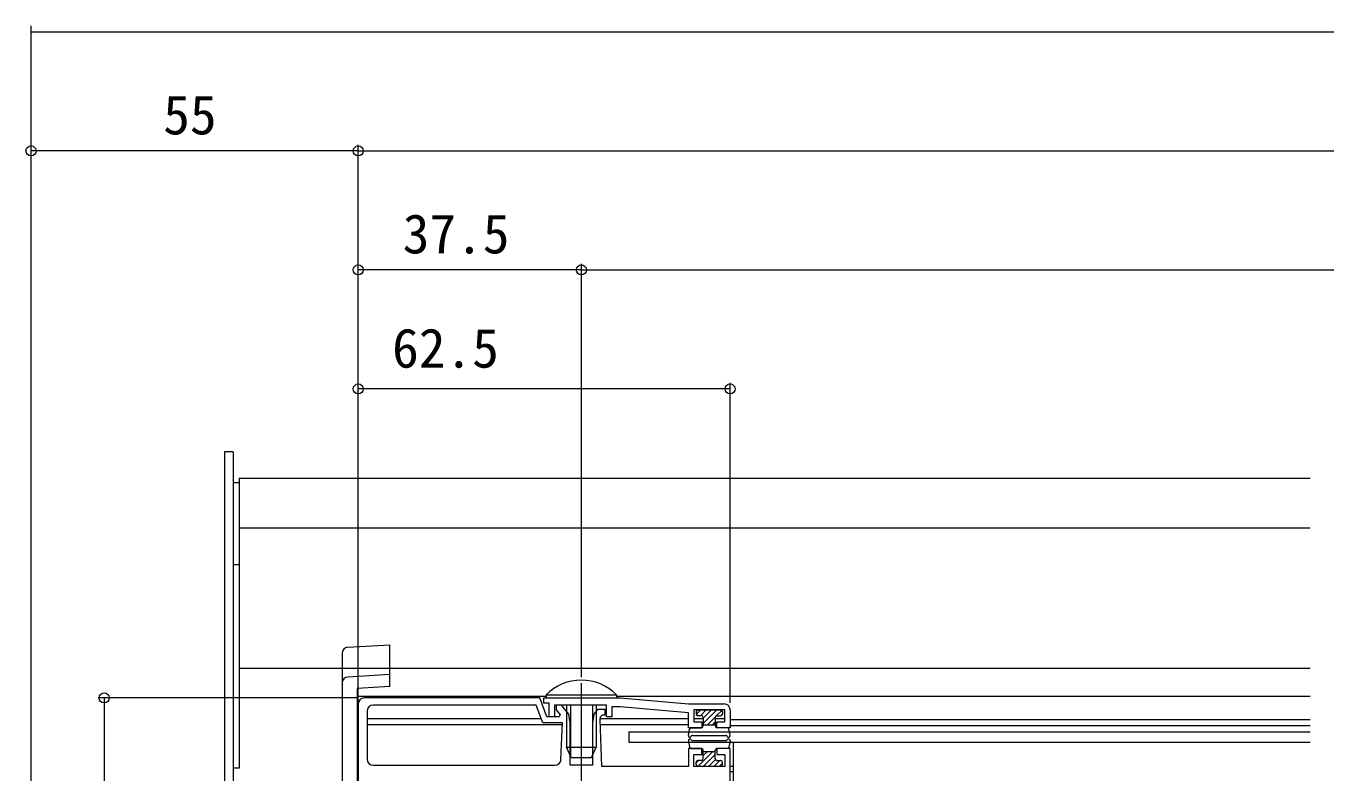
# Model space of a CAD drawing. Units: millimetres, scale not verified. Extents: x -990 to 990, y -1600 to 1603.
# Drawn here: x -612.5 to -394.2, y -252.2 to -126.8 of the extents above; entities that cross this region are included whole.
import ezdxf
from ezdxf.enums import TextEntityAlignment as Align

# ---------------------------------------------------------------- set-up
doc = ezdxf.new("R2010")
doc.units = ezdxf.units.MM
doc.header["$LTSCALE"] = 8
doc.linetypes.add('CHAIN2', pattern=[12, 9, -1, 1, -1])
for name, color, linetype, lineweight in [('0-3_YKK_11', 2, 'Continuous', 9), ('0-4_YKK_12', 4, 'Continuous', 9), ('0-5_YKK_13', 6, 'Continuous', 9), ('0-7_YSS_K', 7, 'Continuous', 9)]:
    doc.layers.add(name, color=color, linetype=linetype, lineweight=lineweight)
doc.styles.add('ＭＳ ゴシック', font='')
doc.styles.get('ＭＳ ゴシック').set_extended_font_data('MS Gothic')

msp = doc.modelspace()

# ---------------------------------------------------------------- linework, layer by layer
at = {"layer": '0-3_YKK_11'}
for p, q in [((-576.692, -202.78), (-576.692, -211.123)), ((-576.692, -202.78), (-396.692, -202.78)), ((-576.692, -211.123), (-396.692, -211.123)), ((-551.392, -234.712), (-396.692, -234.712)), ((-556.692, -239.412), (-525.092, -239.412)), ((-513.292, -239.412), (-396.692, -239.412)), ((-525.947, -243.212), (-555.192, -243.212)), ((-522.399, -244.212), (-555.192, -244.212)), ((-501.192, -243.212), (-515.989, -243.212)), ((-501.192, -244.212), (-515.985, -244.212)), ((-498.692, -243.212), (-500.292, -243.212)), ((-498.692, -244.212), (-498.942, -244.212)), ((-495.092, -243.212), (-496.692, -243.212)), ((-496.442, -244.212), (-496.692, -244.212)), ((-396.692, -244.412), (-494.268, -244.412)), ((-396.692, -243.412), (-494.192, -243.412)), ((-493.692, -251.212), (-494.192, -251.212)), ((-493.692, -252.112), (-494.192, -252.112))]:
    msp.add_line(p, q, dxfattribs=at)
at = {"layer": '0-3_YKK_11', "linetype": 'CHAIN2'}
msp.add_line((-519.192, -395.068), (-519.192, -237.212), dxfattribs=at)
at = {"layer": '0-4_YKK_12'}
for p, q in [((-577.692, -198.359), (-579.192, -198.359)), ((-579.192, -198.359), (-579.192, -298.252)), ((-577.692, -198.359), (-577.692, -298.252)), ((-576.692, -203.533), (-577.692, -203.533)), ((-576.692, -203.533), (-576.692, -251.529)), ((-576.692, -211.123), (-576.692, -234.712)), ((-576.692, -211.123), (-396.692, -211.123)), ((-576.692, -217.32), (-577.692, -217.32)), ((-558.453, -231.203), (-551.392, -230.771)), ((-551.392, -235.771), (-551.392, -230.771)), ((-559.392, -232.201), (-559.392, -237.201)), ((-576.692, -234.712), (-396.692, -234.712)), ((-551.392, -235.771), (-558.453, -236.203)), ((-551.392, -236.769), (-551.392, -235.771)), ((-559.392, -237.201), (-559.392, -295.212)), ((-551.392, -237.771), (-551.392, -236.769)), ((-556.692, -295.212), (-556.692, -238.095)), ((-525.092, -239.203), (-525.092, -239.712)), ((-525.092, -239.712), (-513.292, -239.712)), ((-521.038, -240.912), (-521.038, -249.402)), ((-517.346, -240.912), (-517.346, -249.402)), ((-516.692, -240.912), (-516.692, -248.012)), ((-499.892, -242.012), (-499.892, -242.412)), ((-499.878, -242.503), (-499.086, -241.712)), ((-499.592, -241.712), (-495.792, -241.712)), ((-499.188, -242.712), (-498.188, -241.712)), ((-498.692, -243.114), (-497.29, -241.712)), ((-498.692, -244.012), (-496.392, -241.712)), ((-496.525, -242.743), (-495.581, -241.799)), ((-495.492, -242.012), (-495.492, -242.412)), ((-498.992, -242.712), (-499.592, -242.712)), ((-498.692, -243.012), (-498.692, -244.412)), ((-498.692, -244.212), (-496.692, -244.212)), ((-497.994, -244.212), (-496.661, -242.879)), ((-497.096, -244.212), (-496.692, -243.808)), ((-496.692, -243.012), (-496.692, -244.412)), ((-496.392, -242.712), (-495.792, -242.712)), ((-511.192, -245.412), (-511.192, -247.212)), ((-511.192, -245.412), (-396.692, -245.412)), ((-501.186, -246.01), (-501.001, -244.96)), ((-500.725, -246.187), (-500.711, -246.162)), ((-500.706, -244.712), (-498.992, -244.712)), ((-500.451, -246.012), (-494.933, -246.012)), ((-494.678, -244.712), (-496.392, -244.712)), ((-494.658, -246.187), (-494.673, -246.162)), ((-494.197, -246.01), (-494.383, -244.96)), ((-520.892, -249.712), (-521.692, -248.012)), ((-517.492, -249.712), (-516.692, -248.012)), ((-396.692, -247.212), (-511.192, -247.212)), ((-501.186, -246.914), (-501.001, -247.964)), ((-500.725, -246.737), (-500.711, -246.762)), ((-500.706, -248.212), (-498.992, -248.212)), ((-494.933, -246.912), (-500.451, -246.912)), ((-499.605, -251.211), (-497.106, -248.712)), ((-498.692, -249.912), (-498.692, -248.512)), ((-498.692, -248.712), (-496.692, -248.712)), ((-498.692, -249.4), (-498.004, -248.712)), ((-496.692, -249.912), (-496.692, -248.512)), ((-494.678, -248.212), (-496.392, -248.212)), ((-494.658, -246.737), (-494.673, -246.762)), ((-494.197, -246.914), (-494.383, -247.964)), ((-493.692, -247.212), (-493.692, -254.212)), ((-520.892, -249.712), (-517.492, -249.712)), ((-499.892, -250.6), (-499.504, -250.212)), ((-499.892, -250.912), (-499.892, -250.512)), ((-498.992, -250.212), (-499.592, -250.212)), ((-498.708, -251.212), (-496.692, -249.196)), ((-497.81, -251.212), (-496.655, -250.057)), ((-496.912, -251.212), (-495.912, -250.212)), ((-496.392, -250.212), (-495.792, -250.212)), ((-496.014, -251.212), (-495.492, -250.69)), ((-495.492, -250.912), (-495.492, -250.512)), ((-576.692, -251.529), (-577.692, -251.529)), ((-495.792, -251.212), (-499.592, -251.212))]:
    msp.add_line(p, q, dxfattribs=at)
for points in [[(-551.392, -237.771), (-556.892, -238.107), (-556.892, -295.212)], [(-525.092, -239.203), (-513.292, -239.203), (-513.292, -239.712)], [(-521.692, -240.912), (-521.692, -248.012), (-516.692, -248.012)]]:
    msp.add_lwpolyline(points, dxfattribs=at)
for centre, radius, start, end in [((-558.392, -232.201), 1, 93.5, 180), ((-558.392, -237.201), 1, 93.5, 180), ((-519.192, -244.944), 8.232, 44.2189, 135.7811), ((-499.592, -242.012), 0.3, 90, 180), ((-495.792, -242.012), 0.3, 0, 90), ((-499.592, -242.412), 0.3, 180, 270), ((-498.992, -243.012), 0.3, 0, 90), ((-498.992, -244.412), 0.3, 270, 0), ((-496.392, -243.012), 0.3, 90, 180), ((-496.392, -244.412), 0.3, 180, 270), ((-495.792, -242.412), 0.3, 270, 0), ((-500.942, -246.062), 0.25, 167.958, 330), ((-500.942, -246.862), 0.25, 30, 192.042), ((-500.706, -245.012), 0.3, 90, 170), ((-500.451, -246.312), 0.3, 90, 150), ((-494.933, -246.312), 0.3, 30, 90), ((-494.678, -245.012), 0.3, 10, 90), ((-494.442, -246.062), 0.25, 210, 12.042), ((-494.442, -246.862), 0.25, 347.958, 150), ((-500.706, -247.912), 0.3, 190, 270), ((-500.451, -246.612), 0.3, 210, 270), ((-498.992, -248.512), 0.3, 0, 90), ((-496.392, -248.512), 0.3, 90, 180), ((-494.933, -246.612), 0.3, 270, 330), ((-494.678, -247.912), 0.3, 270, 350), ((-499.592, -250.512), 0.3, 90, 180), ((-499.592, -250.912), 0.3, 180, 270), ((-498.992, -249.912), 0.3, 270, 0), ((-496.392, -249.912), 0.3, 180, 270), ((-495.792, -250.512), 0.3, 0, 90), ((-495.792, -250.912), 0.3, 270, 0)]:
    msp.add_arc(centre, radius, start, end, dxfattribs=at)
at = {"layer": '0-5_YKK_13'}
for p, q in [((-611.692, -297.252), (-611.692, -126.78)), ((-611.692, -127.78), (323.308, -127.78)), ((-611.692, -297.252), (-611.692, -146.78)), ((-556.692, -147.78), (-611.692, -147.78)), ((-556.692, -241.095), (-556.692, -146.78)), ((-556.692, -241.095), (-556.692, -146.78)), ((-556.692, -147.78), (268.308, -147.78)), ((-556.692, -241.095), (-556.692, -166.78)), ((-519.192, -167.78), (-556.692, -167.78)), ((-519.192, -236.212), (-519.192, -166.78)), ((-519.192, -236.212), (-519.192, -166.78)), ((-519.192, -167.78), (230.808, -167.78)), ((-556.692, -240.095), (-556.692, -186.78)), ((-494.192, -187.78), (-556.692, -187.78)), ((-494.192, -240.512), (-494.192, -186.78)), ((-556.692, -239.712), (-600.392, -239.712)), ((-599.392, -239.712), (-599.392, -295.212))]:
    msp.add_line(p, q, dxfattribs=at)
for centre in [(-611.692, -147.78), (-556.692, -147.78), (-556.692, -147.78), (-556.692, -167.78), (-519.192, -167.78), (-519.192, -167.78), (-556.692, -187.78), (-494.192, -187.78), (-599.392, -239.712)]:
    msp.add_circle(centre, 0.85, dxfattribs=at)
at = {"layer": '0-7_YSS_K'}
for p, q in [((-556.692, -240.712), (-556.692, -294.212)), ((-555.192, -241.912), (-555.192, -250.012)), ((-554.192, -251.012), (-523.612, -251.012)), ((-554.192, -251.012), (-523.612, -251.012))]:
    msp.add_line(p, q, dxfattribs=at)
for points in [[(-494.192, -264.553), (-494.192, -248.212), (-496.442, -248.212), (-496.442, -249.212), (-495.092, -249.212), (-495.092, -251.212), (-500.292, -251.212), (-500.292, -249.212), (-498.942, -249.212), (-498.942, -248.212), (-501.192, -248.212), (-501.192, -251.212), (-515.729, -251.212), (-516.015, -243.405), (-515.95, -242.915), (-515.654, -242.562), (-515.192, -242.562), (-515.192, -241.662), (-516.465, -241.662), (-517.094, -242.412), (-517.292, -243.912), (-517.292, -251.012), (-521.092, -251.012), (-521.092, -243.912), (-521.289, -242.412), (-522.548, -240.912), (-523.442, -240.912), (-523.442, -241.713), (-522.747, -242.542), (-522.92, -242.912), (-524.992, -242.912), (-526.156, -239.712), (-555.692, -239.712)], [(-525.492, -239.712), (-512.692, -239.712), (-501.192, -240.712), (-495.192, -240.712)], [(-494.192, -241.712), (-494.192, -244.712), (-496.442, -244.712), (-496.442, -243.712), (-495.092, -243.712), (-495.092, -241.712), (-500.292, -241.712), (-500.292, -243.712), (-498.942, -243.712), (-498.942, -244.712), (-501.192, -244.712), (-501.192, -242.212), (-512.692, -241.212), (-514.042, -241.212), (-514.042, -242.912), (-514.942, -242.912), (-514.942, -240.912), (-523.692, -240.912), (-523.692, -242.912), (-524.592, -242.912), (-524.592, -240.612), (-525.492, -240.612), (-525.492, -239.712)], [(-522.613, -250.048), (-522.388, -243.912), (-525.692, -243.912), (-526.784, -240.912), (-554.192, -240.912)]]:
    msp.add_lwpolyline(points, dxfattribs=at)
for centre, start, end in [((-555.692, -240.712), 90.00001, 179.99999), ((-554.192, -241.912), 90.00001, 179.99999), ((-495.192, -241.712), 0.00001, 89.99999), ((-554.192, -250.012), 180.00001, 269.99999), ((-523.612, -250.012), 269.99999, 357.89996)]:
    msp.add_arc(centre, 1, start, end, dxfattribs=at)

# ---------------------------------------------------------------- texts
at = {"layer": '0-5_YKK_13', "style": 'ＭＳ ゴシック'}
for s, p in [('55', (-589.472, -146.98)), ('37.5', (-549.222, -166.98)), ('62.5', (-551.004, -186.18))]:
    msp.add_text(s, height=6.598, dxfattribs=at).set_placement(p, align=Align.BOTTOM_LEFT)

doc.saveas('drawing.dxf')
